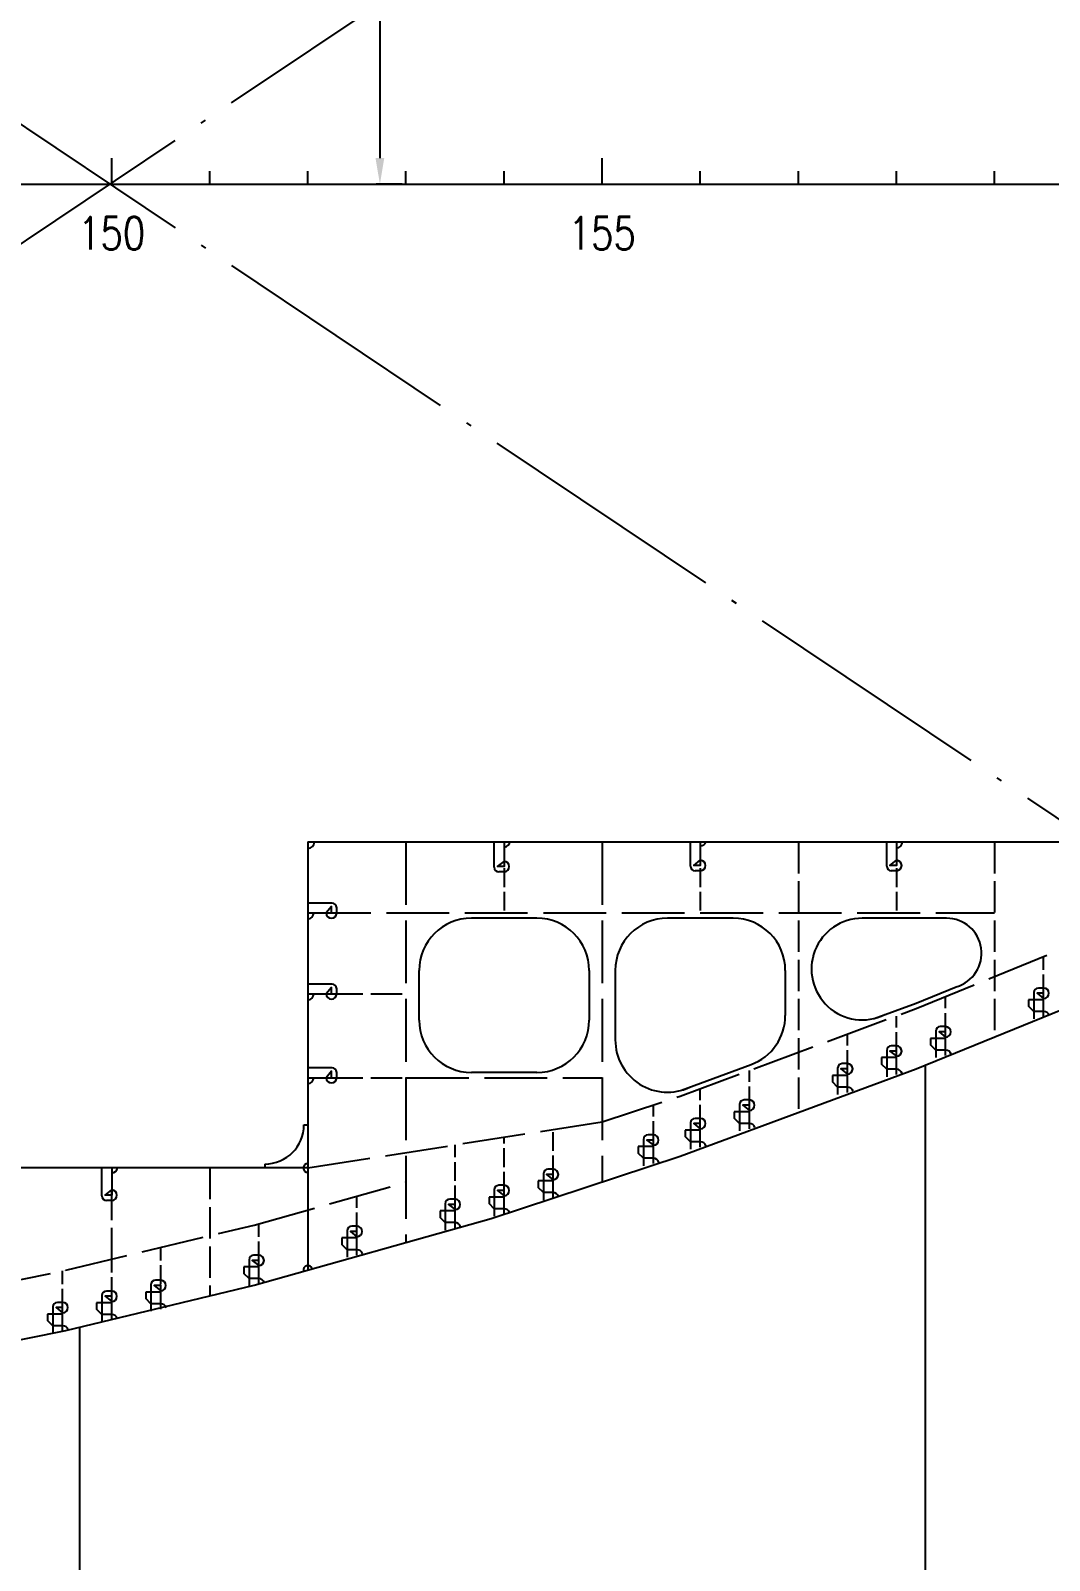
# Model space of a CAD drawing. Extents: x 373818 to 564480, y 322172 to 634257.
# Drawn here: x 537080 to 544869, y 562510 to 574205 of the extents above; entities that cross this region are included whole.
import ezdxf
from ezdxf.enums import TextEntityAlignment as Align

# ---------------------------------------------------------------- set-up
doc = ezdxf.new("R2010")
doc.units = 0
doc.header["$LTSCALE"] = 40
doc.header["$MEASUREMENT"] = 0
doc.linetypes.add('ACAD_ISO02W100', pattern=[15, 12, -3])
doc.linetypes.add('ACAD_ISO04W100', pattern=[30.5, 24, -3, 0.5, -3])
doc.layers.get('0').update_dxf_attribs({"linetype": 'CONTINUOUS'})
doc.layers.get('DEFPOINTS').update_dxf_attribs({"linetype": 'CONTINUOUS'})
for name, color, linetype in [('01CONTINUOUS', 2, 'CONTINUOUS'), ('C-CEN', 4, 'ACAD_ISO04W100'), ('C-CON', 4, 'CONTINUOUS'), ('C-DAS', 4, 'ACAD_ISO02W100'), ('FRAME', 7, 'CONTINUOUS'), ('Y-CON', 2, 'CONTINUOUS'), ('Y-DAS', 2, 'ACAD_ISO02W100')]:
    doc.layers.add(name, color=color, linetype=linetype)
doc.styles.add('ROMANS', font='romans.shx', dxfattribs={"width": 0.75, "height": 250, "bigfont": 'hzdx.shx'})
doc.dimstyles.new('DM-100', dxfattribs={"dimscale": 0, "dimtxt": 250, "dimasz": 200, "dimexe": 30, "dimexo": 30, "dimgap": 50, "dimtad": 1, "dimdec": 0, "dimzin": 0, "dimdsep": 46, "dimtxsty": 'ROMANS', "dimcen": 0, "dimclrd": 1, "dimclre": 1, "dimclrt": 1, "dimadec": 0, "dimazin": 0, "dimtfac": 1, "dimtdec": 0, "dimtmove": 0, "dimatfit": 3, "dimfxl": 0, "dimtolj": 1, "dimtzin": 0, "dimarcsym": 0})

# ---------------------------------------------------------------- blocks, each defined once
blk = doc.blocks.new('*D81')
at = {"color": 1, "linetype": 'ByBlock', "transparency": 16777216}
for p, q in [((539920, 578059), (539721, 578059)), ((539751, 577859), (539751, 573231)), ((539920, 573031), (539721, 573031))]:
    blk.add_line(p, q, dxfattribs=at)
for points in [[(539717, 577859), (539784, 577859), (539751, 578059)], [(539717, 573231), (539784, 573231), (539751, 573031)]]:
    blk.add_solid(points, dxfattribs=at)
at = {"layer": 'DEFPOINTS', "color": 0, "linetype": 'ByBlock', "transparency": 16777216}
for p in [(539950, 578059), (539751, 573031), (539950, 573031)]:
    blk.add_point(p, dxfattribs=at)
at = {"color": 1, "linetype": 'ByBlock', "transparency": 16777216, "insert": (539576, 575545), "char_height": 250, "attachment_point": 5, "rotation": 90, "style": 'ROMANS'}
blk.add_mtext('\\A1;5028', dxfattribs=at)

msp = doc.modelspace()

# ---------------------------------------------------------------- linework, layer by layer
for p, q in [((537700.32, 573030.69), (537700.32, 573230.69)), ((541450.32, 573030.69), (541450.32, 573230.69)), ((538450.32, 573030.69), (538450.32, 573130.69)), ((539200.32, 573030.69), (539200.32, 573130.69)), ((539950.32, 573030.69), (539950.32, 573130.69)), ((540700.32, 573030.69), (540700.32, 573130.69)), ((542200.32, 573030.69), (542200.32, 573130.69)), ((542950.32, 573030.69), (542950.32, 573130.69)), ((543700.32, 573030.69), (543700.32, 573130.69)), ((544450.32, 573030.69), (544450.32, 573130.69)), ((526450.32, 573030.69), (545200.32, 573030.69)), ((540700.32, 567774.21), (540660.32, 567774.21)), ((542200.32, 567782.69), (542160.32, 567782.69)), ((543700.32, 567782.69), (543660.32, 567782.69)), ((539420.32, 567459.69), (539420.32, 567499.69)), ((540950.32, 567419.69), (540450.32, 567419.69)), ((542450.32, 567419.69), (541950.32, 567419.69)), ((544082.99, 567419.69), (543438.98, 567419.69)), ((540050.32, 566640.69), (540050.32, 567019.69)), ((541350.32, 567019.69), (541350.32, 566640.69)), ((541550.32, 567019.69), (541550.32, 566489.42)), ((542850.32, 567019.69), (542850.32, 566676.38)), ((539420.32, 566840.69), (539420.32, 566880.69)), ((544825.32, 566885.82), (544785.32, 566885.82)), ((544075.32, 566590.84), (544035.32, 566590.84)), ((543700.32, 566443.96), (543660.32, 566443.96)), ((543325.32, 566307.85), (543285.32, 566307.85)), ((543920.22, 566297.52), (543920.22, 559581.69)), ((539420.32, 566200.69), (539420.32, 566240.69)), ((540950.32, 566240.69), (540450.32, 566240.69)), ((542575.32, 566030.06), (542535.32, 566030.06)), ((539170.32, 565840.69), (539200.32, 565840.69)), ((542200.32, 565889.62), (542160.32, 565889.62)), ((541841.32, 565763.6), (541801.32, 565763.6)), ((538870.32, 565540.69), (538870.32, 565510.69)), ((541075.32, 565500.9), (541035.32, 565500.9)), ((540700.32, 565377.7), (540660.32, 565377.7)), ((537700.32, 565262.01), (537660.32, 565262.01)), ((540325.32, 565271.87), (540285.32, 565271.87)), ((539575.32, 565064.84), (539535.32, 565064.84)), ((538825.32, 564843.8), (538785.32, 564843.8)), ((538075.32, 564651.61), (538035.32, 564651.61)), ((537700.32, 564569.26), (537660.32, 564569.26)), ((537325.32, 564482.98), (537285.32, 564482.98)), ((537455.17, 564293.21), (537455.17, 559581.69))]:
    msp.add_line(p, q)
at = {"color": 7, "ltscale": 0.2}
for p, q in [((540625.32, 567809.21), (540625.32, 568002.69)), ((542125.32, 567817.69), (542125.32, 568002.69)), ((543625.32, 567817.69), (543625.32, 568002.69)), ((539385.32, 567534.69), (539200.32, 567534.69)), ((539385.32, 566915.69), (539200.32, 566915.69)), ((544825.32, 566796.05), (544710.32, 566796.05)), ((544710.32, 566796.05), (544710.32, 566746.5)), ((544750.32, 566706.5), (544710.32, 566746.5)), ((544750.32, 566850.82), (544750.32, 566649.26)), ((544825.33, 566706.5), (544750.32, 566706.5)), ((544000.32, 566555.84), (544000.32, 566354.27)), ((543625.32, 566408.96), (543625.32, 566207.39)), ((544075.32, 566501.06), (543960.32, 566501.06)), ((543960.32, 566501.06), (543960.32, 566451.51)), ((544000.32, 566411.51), (543960.32, 566451.51)), ((544075.33, 566411.51), (544000.32, 566411.51)), ((539385.32, 566275.69), (539200.32, 566275.69)), ((543250.32, 566272.85), (543250.32, 566071.29)), ((543700.32, 566354.19), (543585.32, 566354.19)), ((543585.32, 566354.19), (543585.32, 566304.64)), ((543625.32, 566264.64), (543585.32, 566304.64)), ((543325.32, 566218.08), (543210.32, 566218.08)), ((543210.32, 566218.08), (543210.32, 566168.53)), ((543250.32, 566128.53), (543210.32, 566168.53)), ((543700.33, 566264.64), (543625.32, 566264.64)), ((543325.33, 566128.53), (543250.32, 566128.53)), ((542575.32, 565940.29), (542460.32, 565940.29)), ((542460.32, 565940.29), (542460.32, 565890.74)), ((542500.32, 565995.06), (542500.32, 565793.49)), ((542125.32, 565854.62), (542125.32, 565653.05)), ((542500.32, 565850.74), (542460.32, 565890.74)), ((542575.33, 565850.74), (542500.32, 565850.74)), ((541766.32, 565728.6), (541766.32, 565527.03)), ((542200.32, 565799.84), (542085.32, 565799.84)), ((542085.32, 565799.84), (542085.32, 565750.29)), ((542125.32, 565710.29), (542085.32, 565750.29)), ((542200.33, 565710.29), (542125.32, 565710.29)), ((541841.32, 565673.83), (541726.32, 565673.83)), ((541726.32, 565673.83), (541726.32, 565624.28)), ((541766.32, 565584.28), (541726.32, 565624.28)), ((541841.33, 565584.28), (541766.32, 565584.28)), ((537625.32, 565297.01), (537625.32, 565510.69)), ((541000.32, 565465.9), (541000.32, 565264.34)), ((540625.32, 565342.7), (540625.32, 565141.13)), ((541075.32, 565411.13), (540960.32, 565411.13)), ((540960.32, 565411.13), (540960.32, 565361.58)), ((541000.32, 565321.58), (540960.32, 565361.58)), ((540250.32, 565236.87), (540250.32, 565035.31)), ((540700.32, 565287.93), (540585.32, 565287.93)), ((540585.32, 565287.93), (540585.32, 565238.38)), ((540625.32, 565198.38), (540585.32, 565238.38)), ((541075.33, 565321.58), (541000.32, 565321.58)), ((540325.32, 565182.1), (540210.32, 565182.1)), ((540210.32, 565182.1), (540210.32, 565132.55)), ((540250.32, 565092.55), (540210.32, 565132.55)), ((540700.33, 565198.38), (540625.32, 565198.38)), ((539500.32, 565029.84), (539500.32, 564828.27)), ((540325.33, 565092.55), (540250.32, 565092.55)), ((539575.32, 564975.07), (539460.32, 564975.07)), ((539460.32, 564975.07), (539460.32, 564925.52)), ((539500.32, 564885.52), (539460.32, 564925.52)), ((539575.33, 564885.52), (539500.32, 564885.52)), ((538825.32, 564754.03), (538710.32, 564754.03)), ((538710.32, 564754.03), (538710.32, 564704.48)), ((538750.32, 564808.8), (538750.32, 564607.24)), ((538750.32, 564664.48), (538710.32, 564704.48)), ((538825.33, 564664.48), (538750.32, 564664.48)), ((537625.32, 564534.26), (537625.32, 564332.69)), ((538075.32, 564561.84), (537960.32, 564561.84)), ((537960.32, 564561.84), (537960.32, 564512.29)), ((538000.32, 564616.61), (538000.32, 564415.05)), ((537250.32, 564447.98), (537250.32, 564246.42)), ((537700.32, 564479.49), (537585.32, 564479.49)), ((537585.32, 564479.49), (537585.32, 564429.94)), ((537625.32, 564389.94), (537585.32, 564429.94)), ((538000.32, 564472.29), (537960.32, 564512.29)), ((538075.33, 564472.29), (538000.32, 564472.29)), ((537325.32, 564393.21), (537210.32, 564393.21)), ((537210.32, 564393.21), (537210.32, 564343.66)), ((537250.32, 564303.66), (537210.32, 564343.66)), ((537325.33, 564303.66), (537250.32, 564303.66)), ((537700.33, 564389.94), (537625.32, 564389.94))]:
    msp.add_line(p, q, dxfattribs=at)
msp.add_lwpolyline([(543529.52, 566653.06), (543850.32, 566769.07), (544157.3, 566893.99)])
for centre, radius, start, end in [((539200.32, 568002.69), 50, 270, 0), ((540660.32, 567809.21), 35, 180, 270), ((540700.32, 567814.21), 40, 270, 90), ((542160.32, 567817.69), 35, 180, 270), ((542200.32, 567822.69), 40, 270, 90), ((543660.32, 567817.69), 35, 180, 270), ((543700.32, 567822.69), 40, 270, 90), ((539380.32, 567459.69), 40, 180, 360), ((539385.32, 567499.69), 35, 0, 90), ((540450.32, 567019.69), 400, 90, 180), ((540950.32, 567019.69), 400, 0, 90), ((541950.32, 567019.69), 400, 90, 180), ((542450.32, 567019.69), 400, 0, 90), ((543438.98, 567031.03), 388.66, 90, 296.293574), ((544082.99, 567152.37), 267.33, 286.139576, 90), ((539385.32, 566880.69), 35, 0, 90), ((544785.32, 566850.82), 35, 90, 180), ((544825.32, 566845.82), 40, 270, 90), ((539380.32, 566840.69), 40, 180, 360), ((540450.32, 566640.69), 400, 180, 270), ((540950.32, 566640.69), 400, 270, 360), ((542450.32, 566676.38), 400, 290.352256, 360), ((544035.32, 566555.84), 35, 90, 180), ((544075.32, 566550.84), 40, 270, 90), ((541950.32, 566489.42), 400, 180, 295.134703), ((543660.32, 566408.96), 35, 90, 180), ((543700.32, 566403.96), 40, 270, 90), ((539385.32, 566240.69), 35, 0, 90), ((543285.32, 566272.85), 35, 90, 180), ((543325.32, 566267.85), 40, 270, 90), ((539380.32, 566200.69), 40, 180, 360), ((542535.32, 565995.06), 35, 90, 180), ((542575.32, 565990.06), 40, 270, 90), ((538870.32, 565840.69), 300, 270, 0), ((542160.32, 565854.62), 35, 90, 180), ((542200.32, 565849.62), 40, 270, 90), ((541801.32, 565728.6), 35, 90, 180), ((541841.32, 565723.6), 40, 270, 90), ((539200.32, 565510.69), 35, 90, 270), ((541035.32, 565465.9), 35, 90, 180), ((541075.32, 565460.9), 40, 270, 90), ((537700.32, 565302.01), 40, 270, 90), ((540660.32, 565342.7), 35, 90, 180), ((540700.32, 565337.7), 40, 270, 90), ((537660.32, 565297.01), 35, 180, 270), ((540285.32, 565236.87), 35, 90, 180), ((540325.32, 565231.87), 40, 270, 90), ((539535.32, 565029.84), 35, 90, 180), ((539575.32, 565024.84), 40, 270, 90), ((538785.32, 564808.8), 35, 90, 180), ((538825.32, 564803.8), 40, 270, 90), ((539200.32, 564729.66), 35, 15.763046, 195.763046), ((538035.32, 564616.61), 35, 90, 180), ((538075.32, 564611.61), 40, 270, 90), ((537660.32, 564534.26), 35, 90, 180), ((537700.32, 564529.26), 40, 270, 90), ((537285.32, 564447.98), 35, 90, 180), ((537325.32, 564442.98), 40, 270, 90)]:
    msp.add_arc(centre, radius, start, end)
for centre, start, end in [((540700.33, 568008.77), 270, 0), ((542200.33, 568017.25), 270, 341.121402), ((543700.33, 568002.69), 270, 0), ((539200.32, 567459.68), 270, 0), ((539200.32, 566840.68), 270, 0), ((544825.33, 566661.51), 17.826297, 90), ((544075.33, 566366.52), 17.826297, 90), ((539200.32, 566200.68), 270, 0), ((543700.33, 566219.65), 17.826297, 90), ((543325.33, 566083.54), 17.826297, 90), ((542575.33, 565805.75), 17.826297, 90), ((542200.33, 565665.3), 17.826297, 90), ((541841.33, 565539.29), 17.826297, 90), ((537700.33, 565517.42), 270, 351.402854), ((541075.33, 565276.59), 17.826297, 90), ((540700.33, 565153.39), 17.826297, 90), ((540325.33, 565047.56), 17.826297, 90), ((539575.33, 564840.53), 17.826297, 90), ((538825.33, 564619.49), 17.826297, 90), ((538075.33, 564427.3), 17.826297, 90), ((537325.33, 564258.67), 17.826297, 90), ((537700.33, 564344.95), 17.826297, 90)]:
    msp.add_arc(centre, 44.99, start, end, dxfattribs=at)
at = {"layer": '01CONTINUOUS'}
for p, q in [((539200.32, 568002.69), (539200.32, 564729.66)), ((539200.32, 568002.69), (545200.32, 568002.69)), ((539200.32, 565510.69), (526450.32, 565510.69))]:
    msp.add_line(p, q, dxfattribs=at)
msp.add_lwpolyline([(480700.32, 562530.69), (515850.32, 562530.69), (517850.32, 562530.69), (520911.22, 562530.69), (522967.62, 562549.69), (524200.32, 562600.79), (524350.32, 562607.29), (525700.32, 562654.49), (526115.62, 562680.59), (528466.32, 562879.69), (530850.32, 563161.64), (532670.32, 563414.52), (534996.32, 563793.58), (537350.32, 564268.02), (538789.32, 564613.64), (540600.32, 565124.84), (542047.32, 565600.25), (543850.32, 566269.07), (546161.32, 567209.47), (546400.32, 567310.75)], dxfattribs=at)
at = {"layer": 'C-CEN', "ltscale": 2}
for p, q in [((526450.32, 580550.69), (545200.32, 568002.69)), ((526450.32, 565510.69), (545200.32, 578058.69))]:
    msp.add_line(p, q, dxfattribs=at)
at = {"layer": 'C-CON'}
msp.add_lwpolyline([(542057.69, 566104.1), (542589.44, 566301.35)], dxfattribs=at)
at = {"layer": 'C-DAS'}
for p, q in [((539200.32, 567459.69), (544450.32, 567459.69)), ((539950.32, 566200.69), (541450.32, 566200.69))]:
    msp.add_line(p, q, dxfattribs=at)
for points in [[(541450.32, 565864.11), (542047.32, 566060.25), (543850.32, 566729.07), (545154.47, 567259.76)], [(526450.32, 563168.94), (528466.32, 563339.69), (530850.32, 563621.64), (532670.32, 563874.52), (534996.32, 564253.58), (537350.32, 564728.02), (538789.32, 565073.64), (539950.32, 565401.36)]]:
    msp.add_lwpolyline(points, dxfattribs=at)
at = {"layer": 'DEFPOINTS', "color": 0, "linetype": 'ByBlock'}
for p in [(539200.32, 567990.69), (540759.99, 567465.07), (540746.5, 567423.9)]:
    msp.add_point(p, dxfattribs=at)
at = {"layer": 'Y-CON'}
for points in [[(540700.32, 567994.21), (540700.32, 567814.21), (540650.32, 567814.21), (540700.32, 567854.21)], [(542200.32, 568002.69), (542200.32, 567822.69), (542150.32, 567822.69), (542200.32, 567862.69)], [(543700.32, 568002.69), (543700.32, 567822.69), (543650.32, 567822.69), (543700.32, 567862.69)], [(539200.32, 567459.69), (539380.32, 567459.69), (539380.32, 567509.69), (539340.32, 567459.69)], [(539200.32, 566840.69), (539380.32, 566840.69), (539380.32, 566890.69), (539340.32, 566840.69)], [(544825.32, 566665.82), (544825.32, 566845.82), (544775.32, 566845.82), (544825.32, 566805.82)], [(544075.32, 566370.84), (544075.32, 566550.84), (544025.32, 566550.84), (544075.32, 566510.84)], [(543700.32, 566223.96), (543700.32, 566403.96), (543650.32, 566403.96), (543700.32, 566363.96)], [(539200.32, 566200.69), (539380.32, 566200.69), (539380.32, 566250.69), (539340.32, 566200.69)], [(543325.32, 566087.85), (543325.32, 566267.85), (543275.32, 566267.85), (543325.32, 566227.85)], [(542575.32, 565810.06), (542575.32, 565990.06), (542525.32, 565990.06), (542575.32, 565950.06)], [(542200.32, 565669.62), (542200.32, 565849.62), (542150.32, 565849.62), (542200.32, 565809.62)], [(541841.32, 565543.6), (541841.32, 565723.6), (541791.32, 565723.6), (541841.32, 565683.6)], [(537700.32, 565510.69), (537700.32, 565302.01), (537650.32, 565302.01), (537700.32, 565342.01)], [(541075.32, 565280.9), (541075.32, 565460.9), (541025.32, 565460.9), (541075.32, 565420.9)], [(540700.32, 565157.7), (540700.32, 565337.7), (540650.32, 565337.7), (540700.32, 565297.7)], [(540325.32, 565051.87), (540325.32, 565231.87), (540275.32, 565231.87), (540325.32, 565191.87)], [(539575.32, 564844.84), (539575.32, 565024.84), (539525.32, 565024.84), (539575.32, 564984.84)], [(538825.32, 564623.8), (538825.32, 564803.8), (538775.32, 564803.8), (538825.32, 564763.8)], [(537700.32, 564349.26), (537700.32, 564529.26), (537650.32, 564529.26), (537700.32, 564489.26)], [(538075.32, 564431.61), (538075.32, 564611.61), (538025.32, 564611.61), (538075.32, 564571.61)], [(537325.32, 564262.98), (537325.32, 564442.98), (537275.32, 564442.98), (537325.32, 564402.98)]]:
    msp.add_lwpolyline(points, dxfattribs=at)
at = {"layer": 'Y-DAS'}
for p, q in [((539950.32, 568002.69), (539950.32, 564941.36)), ((541450.32, 568002.69), (541450.32, 565404.11)), ((539200.32, 565510.69), (541450.32, 565864.11))]:
    msp.add_line(p, q, dxfattribs=at)
at = {"layer": 'Y-DAS', "ltscale": 0.5}
for p, q in [((542950.32, 568002.69), (542950.32, 565935.22)), ((544450.32, 568002.69), (544450.32, 566513.23)), ((539200.32, 566762.16), (539200.32, 565291.13)), ((539380.32, 566840.69), (539950.32, 566840.69)), ((539380.32, 566200.69), (539950.32, 566200.69)), ((538450.32, 565510.69), (538450.32, 565052.59)), ((538450.32, 565510.69), (538450.32, 564532.22)), ((537700.32, 564812.09), (537700.32, 565330.69))]:
    msp.add_line(p, q, dxfattribs=at)
at = {"layer": 'Y-DAS', "ltscale": 0.3}
for p, q in [((540700.32, 567802.21), (540700.32, 567459.69)), ((542200.32, 567802.21), (542200.32, 567459.69)), ((543700.32, 567802.21), (543700.32, 567459.69)), ((544825.32, 566845.82), (544825.32, 567125.82)), ((544075.32, 566550.84), (544075.32, 566820.63)), ((543700.32, 566403.96), (543700.32, 566670.43)), ((543325.32, 566267.85), (543325.32, 566534.32)), ((542575.32, 565990.06), (542575.32, 566256.11)), ((542200.32, 565849.62), (542200.32, 566116.09)), ((541841.32, 565723.6), (541841.32, 565992.57)), ((541075.32, 565460.9), (541075.32, 565805.21)), ((540325.32, 565231.87), (540325.32, 565687.4)), ((540700.32, 565337.7), (540700.32, 565746.3)), ((539575.32, 565024.84), (539575.32, 565295.51)), ((538825.32, 564803.8), (538825.32, 565083.8)), ((538075.32, 564622.15), (538075.32, 564902.15)), ((537700.32, 564532.09), (537700.32, 564812.09)), ((537325.32, 564442.98), (537325.32, 564722.98))]:
    msp.add_line(p, q, dxfattribs=at)

# ---------------------------------------------------------------- texts
at = {"layer": 'FRAME', "style": 'ROMANS', "width": 0.8}
for s, p in [('150', (537700.32, 572655.69)), ('155', (541450.32, 572655.69))]:
    msp.add_text(s, height=250, dxfattribs=at).set_placement(p, align=Align.MIDDLE)

# ---------------------------------------------------------------- dimensions: what is measured, and where the dimension line sits
dim = msp.add_linear_dim(base=(539750.65, 573030.69), p1=(539950.32, 578058.69), p2=(539950.32, 573030.69), angle=90, text='5028', dimstyle='DM-100', override={"dimscale": 1, "dimtmove": 1})
dim.commit()
dim.dimension.update_dxf_attribs({"geometry": '*D81', "text_midpoint": (539575.65, 575544.69)})

doc.saveas('drawing.dxf')
